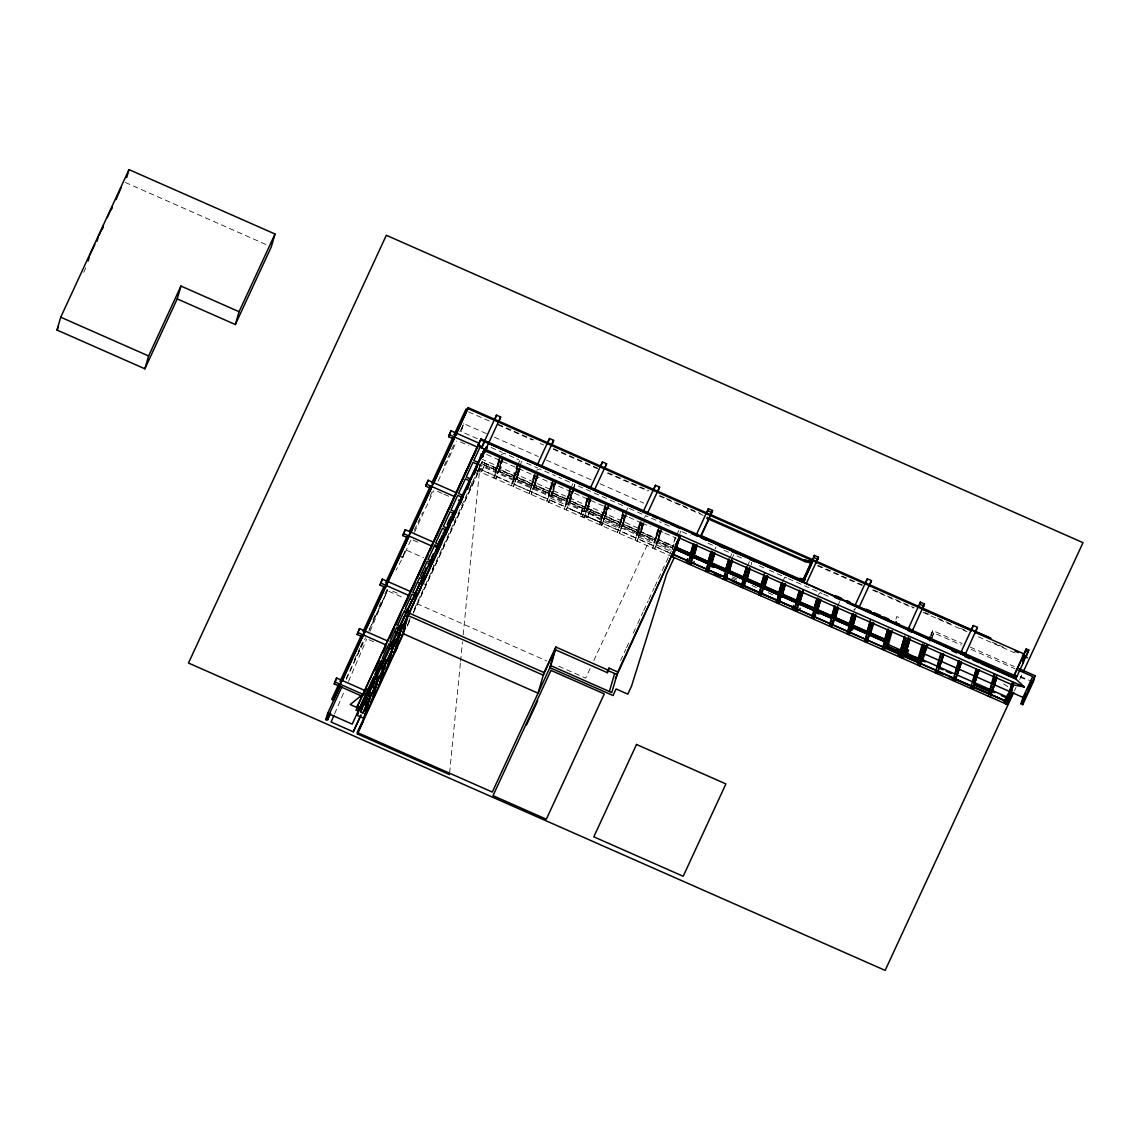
<?xml version="1.0" encoding="UTF-8"?>
<svg xmlns="http://www.w3.org/2000/svg" width="1140" height="1140" viewBox="0 0 1140 1140"><rect width="100%" height="100%" fill="white"/><g stroke="black" fill="none" stroke-linecap="round" stroke-linejoin="round"><path stroke-width="0.75" stroke-dasharray="5 3.75" d="M449.616 772.792L460.389 663.095M460.56 661.328L462.47 641.863M463.168 634.78L479.698 468.968L673.441 554.453M751.231 564.87L751.488 562.376M638.087 534.204L641.293 522.519M403.432 556.22L405.27 549.851L402.719 557.759L396.036 570.171M477.332 438.686L461.101 431.519L461.386 430.564M461.771 429.21L462.954 425.149M486.381 433.628L463.666 423.61L461.101 431.519M433.813 565.041L432.388 569.957L430.065 568.931M470.507 487.55L471.932 482.633M478.601 469.424L479.555 466.146M478.985 469.21L480.695 463.495L496.37 470.407L500.004 457.924L494.803 475.822L479.128 468.896L482.961 468.369M481.921 461.657L413.079 611.696M482.305 461.971L496.555 467.956L495.658 470.008L499.634 456.314M413.136 613.334L479.327 470.222L481.807 471.319L483.973 466.203L483.602 467.457M499.007 459.562L496.299 468.526L482.12 462.27M499.035 459.962L493.805 477.974L500.032 460.19M499.477 460.802L496.413 470.336L481.479 463.752L482.377 461.7M501.116 460.532L495.786 478.857L502.013 461.059M501.472 461.672L498.351 471.29L514.026 478.202L518.928 463.439M503.111 457.838L499.135 471.532L500.032 469.495L514.226 475.751L513.399 477.532L499.22 471.262M503.453 457.739L499.776 470.065L513.955 476.32M517.303 464.094L513.314 477.803L514.14 476.021M517.631 464.009L511.461 485.768L514.311 479.584L518.999 463.453M498.351 471.29L502.455 457.24L496.784 476.691L512.459 483.602L517.218 467.257M517.589 467.044L514.881 476.349L499.22 469.438L501.743 461.372M518.686 468.626L513.442 486.652L519.683 468.853M519.128 469.466L516.049 479L531.725 485.911L535.073 476.078M520.837 466.103L516.791 479.327L520.139 468.896M533.976 475.252L530.984 485.583L531.881 483.545L517.702 477.29L516.876 479.057L531.055 485.312M534.532 474.041L531.611 484.115L517.432 477.859M534.346 475.537L529.117 493.563L535.344 475.765M534.432 476.606L530.114 491.397L514.439 484.486L520.111 465.034L516.021 479.085L531.682 485.996L535.33 473.513M534.803 476.378L532.551 484.144L516.876 477.218L519.398 469.153M536.427 476.121L531.097 494.432L537.339 476.648M536.869 475.936L532.109 492.28L547.77 499.192L552.529 482.847M538.137 472.601L533.705 486.794L537.767 472.829M537.453 476.776L534.461 487.122L535.358 485.07L549.537 491.326L548.639 493.378L552.615 479.684M538.507 473.898L535.087 485.64L549.266 491.896L552.943 479.584M552.401 481.978L546.773 501.358L553 483.559M553.812 479.512L549.38 493.705L533.677 486.866L549.38 493.705L553.442 479.741M554.382 482.861L548.753 502.227L554.995 484.429M554.524 483.716L549.765 500.061L565.426 506.986L570.199 490.642M554.439 485.041L551.361 494.589L555.422 480.624M556.092 481.223L552.116 494.917L553.014 492.865L567.193 499.12L566.295 501.173L570.271 487.478M552.928 493.136L556.42 481.123M569.857 489.63L566.936 499.691L552.743 493.435M570.613 487.378L564.428 509.138L570.67 491.354M570.114 491.967L567.007 501.572L551.332 494.66L567.036 501.5M583.167 514.625L567.421 507.856L573.078 488.405M573.449 488.176L569.031 502.37L584.692 509.295M573.035 490.927L566.423 510.022L572.052 490.642L568.988 502.455L584.663 509.366L588.041 499.448M573.491 489.317L574.902 484.472L590.577 491.383M573.748 489.003L569.772 502.697L570.67 500.659L584.849 506.915L584.036 508.697L569.843 502.426M574.09 488.903L570.399 501.23L584.592 507.485L587.285 498.522M590.748 509.894L587.1 517.774L580.474 514.853L582.625 509.737L477.347 463.282M582.269 510.991L582.625 509.737M586.957 498.622L583.951 508.953L584.777 507.186M587.414 498.607L582.084 516.933L588.326 499.135M587.855 498.422L583.096 514.767L567.421 507.856M585.518 507.514L589.124 495.102M589.708 498.436L584.079 517.817L590.306 500.018M590.734 496.199L585.077 515.651L600.751 522.562L605.055 507.77M605.953 504.678L602.319 517.161L586.644 510.236L589.765 500.631M590.434 500.161L587.428 510.492L588.254 508.711M591.475 497.268L588.069 509.024L602.248 515.28L604.684 506.887M587.1 517.774L589.252 512.658L670.676 548.582M588.881 513.912L589.252 512.658L582.355 510.692M605.098 504.735L601.606 516.748L602.504 514.71L588.326 508.44L587.513 510.221L601.692 516.477M604.984 506.702L599.754 524.728L605.981 506.93M605.426 507.542L602.347 517.076L586.687 510.164M600.823 522.405L601.735 525.597L607.05 507.286M607.05 508.639L602.732 523.445L618.436 530.271L623.167 514.012M607.421 508.426L604.3 518.03L619.975 524.942L623.366 515.024M609.059 504.593L601.735 525.597M609.13 505.063L605.725 516.805L619.904 523.061L623.58 510.749M623.252 510.848L619.262 524.543L620.174 522.49L605.981 516.235L605.084 518.287M622.639 514.496L617.41 532.523L623.637 514.724M623.537 513.784L620.83 523.089L605.169 516.178L607.691 508.112M624.62 515.38L619.391 533.392L625.618 515.594M624.706 516.434L620.388 531.226L636.063 538.151L640.381 523.346M625.076 516.206L621.998 525.754L637.63 532.736L641.022 522.818M625.746 515.736L622.739 526.082L623.651 524.029L637.83 530.285L636.932 532.337L639.925 521.992M626.786 512.857L623.38 524.6L637.559 530.855L639.996 522.462M640.295 522.291L635.066 540.303L641.008 523.032M640.751 523.132L638.486 530.884L622.825 523.972L625.347 515.907M642.376 522.861L637.046 541.187L643.188 523.702M642.732 524.001L639.625 533.62L655.286 540.531L659.39 526.481M644.456 520.638L641.036 532.394L655.215 538.65L657.923 529.687M641.221 532.095L643.259 525.113M657.581 529.786L654.588 540.118L655.4 538.351M657.951 530.072L652.721 548.098L658.863 530.613M658.478 529.587L653.719 545.932L638.044 539.02L642.818 522.676L639.625 533.62M659.761 526.267L655.329 540.446L639.654 533.534M659.946 530.955L654.702 548.981L660.844 531.497M660.017 532.024L655.714 546.815L671.375 553.726M660.388 531.796L657.281 541.4L672.956 548.326M661.058 531.311L658.065 541.657L658.877 539.875M662.112 528.433L658.692 540.189L672.871 546.445L672.315 547.642L658.136 541.386L658.963 539.605L673.142 545.861M675.25 537.581L672.244 547.913L657.31 541.329L660.915 528.917M672.286 549.337L675.578 537.481M895.955 619.248L896.738 616.541L898.391 617.282L897.607 619.975M930.867 636.177L932.05 632.13M931.195 635.992L932.762 630.577L962.089 643.516M932.135 638.257L933.703 632.857L961.39 645.069M514.026 478.202L518.116 464.165M567.007 501.572L571.097 487.535M584.663 509.366L588.753 495.316M586.644 510.236L589.836 499.32M607.948 505.547L604.3 518.03L620.018 524.87L624.065 510.905M625.603 513.342L621.97 525.825L637.673 532.665M637.63 532.736L641.279 520.253M499.762 460.489L497.225 468.554L481.479 461.686M537.054 476.947L534.532 485.013L550.207 491.924L552.729 483.859M554.724 484.742L552.188 492.808L567.863 499.719L570.385 491.654M573.89 487.692L569.843 500.603L603.174 515.308L605.711 507.243M587.499 508.383L590.036 500.318M643.003 523.702L640.481 531.767L656.155 538.678L658.678 530.613M660.673 531.482L658.136 539.548L673.07 546.131M334.59 713.911L344.323 691.225M348.498 681.492L366.596 639.355M370.072 631.247L387.743 589.765L368.761 631.104M83.719 272.275L85.942 267.458M354.497 659.632L359.684 648.404M360.411 646.822L362.648 641.991M373.008 619.619L375.245 614.774M378.922 606.822L381.145 602.02M384.85 594.011L387.087 589.152M414.319 530.299L422.541 512.516M430.022 496.356L432.26 491.497M444.23 465.633L453.948 444.628M459.933 431.69L463.666 423.61M346.275 679.426L365.527 637.802M410.842 540.175L402.719 557.759L401.052 557.033M414.518 532.238L433.756 490.642M438.188 481.08L456.67 441.109M408.719 621.129L410.215 617.894M407.522 625.005L410.5 618.578M413.464 612.151L479.698 468.968M407.18 626.202L410.158 619.775M481.807 471.319L485.455 463.439M517.802 464.849L519.94 460.218M519.783 465.733L521.935 461.101L516.805 458.836M570.769 488.234L572.921 483.588L558.814 477.375M572.764 489.103L574.902 484.472M580.474 514.853L584.122 506.972M625.732 512.473L627.884 507.841M644.542 517.788L645.539 515.636L661.214 522.548M643.43 524.956L641.307 529.53L482.42 459.42M640.395 533.862L641.307 531.824L655.486 538.08L654.659 539.847L640.481 533.591M590.107 668.539L585.675 678.129L558.073 665.959M593.812 660.545L647.036 545.462M676.718 534.974L678.87 530.342L690.256 535.358M620.587 660.573L625.803 649.287M626.558 647.677L629.536 641.221M633.27 633.156L637.004 625.076M637.745 623.466L642.974 612.18M643.715 610.555L648.204 600.88M648.945 599.269L654.175 587.969M654.916 586.359L665.361 563.773M666.116 562.163L671.332 550.862M672.087 549.252L674.324 544.407M679.853 533.378L680.851 531.212M715.165 548.953L716.162 546.801M729.7 558.344L731.837 553.712L724 550.25M731.681 559.227L733.832 554.582M747.356 566.138L749.493 561.507L746.358 560.125M782.667 581.714L784.819 577.082M837.629 605.967L839.781 601.336M854.444 610.413L855.442 608.247L853.703 610.085M930.639 635.18L932.762 630.577M932.221 636.077L933.703 632.857M1014.5 690.755L1015.997 687.534M1019.716 679.483L1021.953 674.652M346.175 678.542L364.187 640.224M369.445 629.038L387.472 590.72L404.216 598.115M478.13 471.062L479.626 469.124M818.392 594.496L820.13 592.672M501.286 454.589L504.279 453.307L515.237 458.137M536.598 470.179L539.591 468.882L555.266 475.808M125.272 182.429L268.043 245.413M498.351 424.337L533.72 439.94M553.327 448.59L597.773 468.198M608.219 472.815L648.874 490.756M659.903 495.615L664.791 497.781M666.416 498.493L674.752 502.17M675.892 502.669L680.779 504.835M682.347 505.519L700.316 513.456M818.221 565.469L862.781 585.134M873.425 589.836L878.413 592.03M879.353 592.444L914.138 607.791M924.782 612.479L929.841 614.716M937.793 618.236L952.627 624.777M960.593 628.283L965.48 630.434M992.399 642.319L997.286 644.471M998.911 645.197L1003.827 647.363M468.64 411.911L489.815 421.244M497.952 424.849L532.166 439.94M540.303 443.531L543.566 444.971M553.342 449.274L597.317 468.683M607.093 473L647.805 490.955M659.219 495.986L703.195 515.394M817.209 565.697L862.823 585.832M872.585 590.135L913.311 608.105M923.087 612.422L967.062 631.817M978.462 636.847L1015.925 653.377M494.503 437.219L538.308 456.541M546.416 460.118L591.86 480.168M599.968 483.745L643.772 503.082M970.226 647.107L1014.215 666.515M971.166 649.387L1015.127 668.781M1020.514 676.476L1030.731 680.993M1020.072 677.06L1027.952 680.537M491.098 447.493L502.284 452.423M526.637 463.168L537.596 468.013M594.125 492.95L608.233 499.178M610.228 500.047L625.889 506.958M629.451 508.526L643.544 514.753M664.763 524.115L669.465 526.196M707.911 543.153L714.182 545.918M736.967 555.964L744.79 559.427M759.326 565.839L767.163 569.288M769.144 570.171L786.799 577.966M788.367 578.65L802.475 584.877M804.455 585.746L822.111 593.541M823.678 594.239L831.516 597.688M460.46 441.95L468.554 445.512M486.609 454.475L604.913 506.673M606.537 507.386L614.645 510.962M622.739 514.539L627.613 516.691M629.223 517.403L640.58 522.405M642.191 523.118L650.299 526.694M658.407 530.271L663.266 532.423M664.891 533.135L676.234 538.137M481.565 463.481L495.743 469.737M534.532 486.851L548.711 493.107M552.188 494.646L566.366 500.902M605.169 518.016L619.348 524.272M622.825 525.811L637.004 532.067M498.394 471.205L514.069 478.13M584.948 510.749L586.929 511.632M477.061 464.236L670.391 549.537M732.379 576.883L737.252 579.034M751.915 585.504L756.803 587.656M768.189 592.686L773.077 594.852M550.62 498.209L566.295 505.12M603.587 521.578L619.262 528.504M638.913 537.168L654.574 544.079M656.569 544.963L672.244 551.874M731.894 578.194L736.597 580.274M475.808 470.036L670.99 556.163M437.589 491.397L442.448 493.534M444.059 494.247L448.918 496.385M413.107 540.118L417.953 542.269M406.866 550.364L423.624 557.759M401.337 556.064L402.99 556.805M423.296 583.552L425.619 584.578M392.744 591.19L397.319 593.213M416.812 603.63L546.701 660.943M368.99 639.725L373.834 641.863M585.148 515.494L600.751 522.562L587.471 516.52M1003.599 683.914L1009.57 687.634M589.252 512.658L601.606 520.709"/><path stroke-width="1.5" d="M988.223 696.127L994.137 674.182M361.893 709.123L362.677 702.468M369.517 692.65L370.301 685.981M1023.919 653.918L1022.708 663.181L1028.793 650.028L1026.242 648.902L1014.144 675.051L1013.56 677.089L1016.096 678.215L1023.535 662.141L1023.919 653.918L975.085 632.372M730.683 561.963L728.588 572.608M422.669 579.761L421.316 582.683L421.871 579.277M1013.175 685.026L1009.926 699.347L1012.776 693.191M784.448 584.777L781.741 594.082L797.416 601.008L796.561 602.861L780.886 595.949L783.935 584.136L778.321 603.516L780.173 599.498M992.783 689.429L996.873 675.393M366.125 700.972L367.009 697.851L360.454 712.03L362.848 713.084L484.614 449.844M365.213 705.332L367.422 697.552M372.866 687.591L374.632 681.378L368.177 695.3L370.258 697.053L364.629 716.433M380.931 669.565L382.256 664.891L375.801 678.827L377.882 680.58L373.578 678.685L373.906 677.986M381.786 667.698L382.67 664.591M393.97 644.371L395.295 639.711L393.884 644.342M177.213 298.894L144.865 368.804L57 330.03L60.733 317.205L129.005 169.603L275.011 234.013L271.291 246.853L235.353 324.544L177.213 298.894L180.947 286.055L239.072 311.704L235.353 324.544M88.122 261.003L89.376 256.714M97.057 241.167L98.311 236.864M102.514 228.855L103.341 225.991L99.023 235.31M111.364 209.703L112.204 206.839L107.16 217.712M116.024 199.642L121.168 187.445M126.668 177.612L129.005 169.603M144.865 368.804L148.599 355.979L180.947 286.055M334.861 681.905L362.876 694.26L362.278 696.298L334.262 683.943L334.861 681.905L336.642 678.043L364.658 690.398M336.642 678.043L334.262 683.943M329.66 713.668L326.667 720.053L325.826 719.682L327.665 713.312L340.262 686.109M338.452 684.827L331.726 699.347L333.379 700.088L339.649 686.323M363.104 634.823L362.52 636.875L357.134 634.495L359.513 628.596L387.529 640.951L387.942 639.768L387.13 642.019M358.929 630.634L359.513 628.596M364.301 633.014L364.9 630.962M387.771 581.528L385.391 587.428L380.005 585.048L382.385 579.149L410.4 591.503M382.385 579.149L380.005 585.048M385.391 587.428L385.976 585.39M408.847 535.942L408.262 537.98L402.876 535.615L405.256 529.701L433.271 542.07M405.256 529.701L402.876 535.615M358.544 711.189L356.221 710.163L357.803 706.629M357.248 706.643L481.123 438.715L356.806 707.441L350.251 704.534L362.876 694.26M358.331 711.645L365.099 697.01L369.403 698.92L363.774 718.286L357.148 715.364L358.331 711.303M333.892 715.535L331.113 722.019L353.3 731.809L360.995 714.823M431.718 486.495L431.134 488.533L425.747 486.167L428.127 480.268L456.143 492.623M361.038 710.975L365.099 697.01M428.127 480.268L425.747 486.167M362.862 713.056L484.5 449.032L482.405 456.328M369.118 692.949L372.723 680.537L377.026 682.433L371.398 701.798L369.075 700.786L370.571 695.343M449.445 774.573L357.347 733.932L403.802 633.042M374.718 683.43L372.395 682.404L373.578 678.343M376.286 678.015L379.891 665.603M372.253 699.946L378.195 678.856M454.589 437.048L454.005 439.099L448.618 436.72L450.998 430.82L479.014 443.175L478.415 445.227M450.998 430.82L448.618 436.72M385.904 662.411L382.299 672.201M379.876 683.473L385.505 664.093L381.202 662.197M389.324 645.397L390.977 646.138L389.153 645.026M393.115 646.594L391.832 649.259M390.977 646.138L397.176 632.629M387.5 666.986L393.528 645.938M397.304 629.081L398.672 629.38M452.338 438.358L455.786 435.238L456.385 433.186M400.739 630.106L402.278 624.805M404.8 616.142L398.601 629.651M401.152 629.451L398.216 637.787M395.124 650.513L400.753 631.132L398.359 630.078L405.128 615.443L407.522 616.512L401.893 635.878L398.245 634.268M404.928 612.593L406.296 612.893M406.225 613.163L412.424 599.668M402.748 634.025L408.932 613.007L544.022 672.6L538.037 693.191L402.947 633.598M414.846 601.079L415.145 600.025L412.737 598.97L405.982 613.591L408.376 614.659M415.701 599.227L416 598.172L413.849 596.69L420.047 583.181M421.358 580.531L423.752 572.266M421.316 582.683L424.365 572.536M421.786 582.583L426.103 567.706M422.313 581.714L426.061 568.789M422.455 584.592L422.769 583.538L420.361 582.483L413.606 597.118L416 598.172M423.325 582.74L423.624 581.685L421.358 580.688M429.595 564.314L431.034 559.355M429.894 564.442L432.288 556.192M429.937 565.226L433.214 553.926M429.994 568.418L430.393 567.065L428.127 566.067M430.949 566.267L431.248 565.212L427.856 563.716M438.487 550.078L438.872 548.725L435.423 546.673M436.962 546.858L438.943 547.428M437.618 551.931L438.017 550.577L435.751 549.58M445.327 535.144L445.64 534.104L443.232 533.036L442.918 533.734M446.096 533.591L446.495 532.252L444.101 531.183L444.415 530.485M452.865 518.971L453.264 517.617L450.856 516.562M452.78 520.396L454.119 515.764L451.725 514.71M460.489 502.484L460.888 501.144L458.48 500.075M460.403 503.909L461.743 499.277M467.158 489.288L468.511 484.657M467.543 489.074L469.367 482.804M474.311 474.44L476.135 468.17M475.651 470.948L476.99 466.317M480.282 457.04L481.223 453.805M484.144 451.454L482.534 457.211L483.887 452.58M486.167 447.065L485.013 451.568L487.122 446.98M485.041 452.267L485.868 449.402M498.893 421.558L500.645 416.998L496.513 415.174L494.846 419.534M551.86 444.928L553.613 440.368L549.48 438.544L547.813 442.904M604.841 468.298L606.594 463.752L602.447 461.914L600.794 466.274M414.134 602.704L408.191 615.572L543.267 675.179L555.095 649.615L607.364 672.686L608.105 670.12L555.836 647.05L549.851 667.641L613.064 695.528L616.099 688.959L627.812 694.132L631.56 686.038L666.729 573.819L674.239 557.588M405.526 628.026L357.219 732.45L492.309 792.058L550.777 665.646L555.536 649.273M657.808 491.668L659.561 487.122L655.429 485.298L653.761 489.659M550.777 665.646L611.795 692.578L617.78 671.987L609.031 668.125L607.364 672.686M609.373 691.51L614.617 673.484M672.814 554.353L674.723 547.813M676.177 543.666L672.372 556.762L675.222 550.591M678.043 539.591L674.98 549.124L690.612 556.106L689.429 560.168M679.697 535.757L675.721 549.452L676.619 547.399L690.797 553.655L689.899 555.707L693.391 543.695M676.533 547.67L680.024 535.658M484.115 450.471L680.224 536.997L615.344 678.599M686.423 561.607L687.577 558.643M690.726 553.926L693.719 543.595M693.661 544.307L688.033 563.687L689.116 561.365M692.094 556.163L692.336 555.337M695.657 545.191L690.028 564.557L691.88 560.538M693.904 553.584L695.714 547.371M692.878 558.372L696.64 545.462M696.868 545.219L693.376 557.246L694.274 555.194L708.382 561.721L693.448 555.137L696.483 545.462M694.203 555.465L697.196 545.12M706.743 513.029L708.396 508.668L712.543 510.492L710.79 515.052M711.047 551.475L707.555 563.502L708.453 561.45M708.952 559.769L711.389 551.375M711.317 552.102L705.689 571.468L707.555 567.449M708.752 562.276L711.916 551.418L706.7 569.316L691.025 562.391L696.241 544.493L692.593 556.99L708.268 563.901L709.123 562.048M713.312 552.971L707.683 572.351L709.536 568.333M724.356 577.096L708.681 570.185L713.897 552.287L710.249 564.784L725.923 571.696L726.779 569.843L711.118 562.918L713.811 553.613M710.534 566.167L714.296 553.256M714.524 553.014L711.032 565.027L711.93 562.989L726.109 569.245L725.297 571.012L711.118 564.756M711.859 563.26L714.866 552.914M728.702 559.27L725.211 571.283L729.044 559.17M728.987 559.897L723.359 579.263L724.427 576.94L708.681 570.185M724.741 575.743L725.539 573.049M727.192 576.128L725.339 580.146L730.968 560.766L727.904 572.565L743.579 579.49L747.227 567.007L742.012 584.891L726.337 577.98L731.552 560.082M729.215 569.159L731.923 559.854M732.179 560.809L728.688 572.822L732.521 560.709M746.358 567.065L742.867 579.077L743.779 577.025L729.586 570.769L728.774 572.551L742.952 578.807M746.216 568.646L743.693 577.296L728.774 570.712L727.947 572.494L743.579 579.49M741.014 587.057L746.643 567.677M748.624 568.561L742.995 587.927L744.862 583.908M749.578 567.649L743.993 585.76L759.668 592.686M749.678 568.589L745.859 581.756L743.864 580.873M749.835 568.589L746.344 580.616L747.256 578.564L761.435 584.82L760.537 586.872L764.513 573.178M747.17 578.835L749.693 570.171M764.356 574.76L758.67 594.852L759.739 592.529M760.067 591.332L760.85 588.625M761.278 587.2L764.427 576.341L761.235 587.271L745.574 580.36L761.278 587.2L762.104 585.418L746.429 578.507L749.465 568.832M763.002 582.312L764.356 577.667M766.279 576.356L760.651 595.721L762.518 591.703M764.541 584.749L766.337 578.536M763.515 589.537L767.505 576.384M764.826 586.63L767.833 576.284M781.684 582.64L778.193 594.667L779.09 592.615L764.911 586.359L764.014 588.397M782.011 582.54L779.005 592.885L764.085 586.302L763.23 588.154L778.905 595.066L763.259 588.069M781.955 583.267L776.326 602.632L778.193 598.614M784.078 585.005L779.318 601.35L795.05 608.105M785.004 584.164L781.171 597.332L779.19 596.462M785.161 584.179L781.669 596.192L782.567 594.154L796.746 600.409L795.919 602.177L781.741 595.921M782.482 594.424L785.489 584.079M792.371 608.347L793.526 605.383M799.34 590.434L795.848 602.447L796.675 600.68M799.667 590.335L793.981 610.427L794.979 608.261M795.378 606.908L799.753 591.917L796.561 602.861L780.914 595.864M816.154 563.046L818.491 557.232L814.345 555.408L802.261 581.557L811.395 564.428L803.173 582.198L1015.512 678.656L1024.333 686.978L1011.508 684.542L679.554 538.08M801.605 591.931L795.977 611.297L797.829 607.292M799.852 600.324L801.648 594.125M798.827 605.126L803.301 590.292M811.438 562.476L812.022 560.438L804.869 561.55L706.914 518.344L707.199 517.375L809.699 562.604L804.869 561.55M803.144 591.874L799.325 603.986M814.345 555.408L813.76 557.46L817.893 559.284M816.995 598.229L813.504 610.242L814.402 608.19L800.223 601.934L799.397 603.716L813.59 609.971M814.402 608.19L798.67 601.635M814.886 606.523L816.839 599.811M811.637 618.222L817.266 598.842M812.649 616.056L817.85 598.158L814.216 610.655L798.542 603.73L802.175 591.247L796.974 609.145L812.649 616.056L813.504 614.203M819.261 599.726L813.632 619.091L815.485 615.073M819.76 600.367L816.197 611.524L831.872 618.436L832.727 616.583L817.052 609.672L820.087 599.996M816.482 612.921L820.244 599.996M820.472 599.754L816.981 611.781L817.879 609.729L832.058 615.985L831.16 618.037L834.651 606.01M817.808 610L820.814 599.654M834.993 605.924L829.307 626.003L830.376 623.694M830.69 622.497L831.473 619.789M831.915 618.365L835.064 607.506L831.872 618.436L816.24 611.453L819.845 599.042L814.63 616.925L830.305 623.851M837.501 606.822L832.285 624.72L847.96 631.631L853.176 613.733L849.528 626.231L833.853 619.319L836.917 607.506L831.288 626.886L834.152 620.702M835.164 615.914L836.974 609.701M838.128 607.549L834.637 619.562L835.535 617.524L849.727 623.779L848.815 625.832L852.307 613.805M835.463 617.795L838.47 607.449M852.164 615.386L849.642 624.05L834.722 617.467L833.896 619.234L849.528 626.231M846.963 633.797L852.592 614.432M854.573 615.301L848.944 634.681L850.81 630.662M855.157 614.617L849.941 632.515L865.616 639.426L866.799 635.379M855.527 614.389L851.552 627.029L867.227 633.94L868.053 632.173L852.378 625.247L855.413 615.572M851.808 628.496L855.556 615.586M855.784 615.344L852.293 627.356L853.205 625.304L867.383 631.574L866.557 633.341L852.378 627.086M853.119 625.575L856.126 615.244M869.706 585.162L871.459 580.616L867.326 578.778L865.659 583.139M870.461 619.918L866.486 633.612L867.298 631.845M870.305 621.5L864.619 641.592L865.688 639.269M867.227 633.94L870.376 623.081L867.184 634.025L851.523 627.114L855.157 614.631M872.228 623.096L866.6 642.461L873.454 623.138M872.285 625.29L870.49 631.489L873.069 623.366M873.781 623.039L869.962 635.151M887.633 629.394L884.141 641.407L885.039 639.355L870.86 633.099L870.034 634.88L884.212 641.136M885.039 639.355L870.034 633.042L869.179 634.894L884.84 641.806L888.488 629.323L883.272 647.221L867.611 640.309L872.812 622.411L869.179 634.894L884.882 641.735M885.524 637.688L887.96 629.294M887.903 630.007L882.274 649.387L884.127 645.368M889.884 630.89L884.255 650.256L890.34 631.717M890.411 630.947L885.723 647.093L901.398 654.004L903.322 648.19M887.12 644.072L890.896 631.076M904.633 636.961L899.916 652.678L887.561 647.221L892.349 630.705M860.914 607.919L896.539 623.637L896.824 622.682M900.101 651.225L900.472 649.971L885.296 643.274M899.916 652.678L904.718 636.149M913.169 629.095L911.744 632.173L907.611 630.349L920.294 602.162L924.44 603.986L922.231 609.501M905.559 637.802L899.93 657.167L900.999 654.859M901.398 654.004L905.616 639.483M907.554 638.671L901.925 658.051L907.853 640.78M908.537 637.118L903.379 654.887L919.054 661.798L919.453 660.943L907.098 652.892L905.303 656.754L1008.415 702.254L1008.216 702.967M904.775 651.866L908.067 640.566M920.294 602.162L919.709 604.2L923.842 606.024M909.934 639.298L905.602 654.161L917.971 659.618L917.572 660.459L905.217 655.016L910.019 638.486M911.744 632.173L924.44 603.986M906.727 654.146L907.098 652.892M917.572 660.459L922.374 643.943M917.586 664.962L923.215 645.596M919.054 661.798L923.742 645.653M921.319 654.488L922.73 649.643M925.21 646.466L919.581 665.846L924.811 654.46M921.989 660.545L926.663 645.126L922.146 658.264L925.794 645.782M940.87 653.377L935.256 672.757L936.325 670.434M942.865 654.26L937.237 673.626L943.849 654.531M952.912 680.552L958.54 661.172M961.177 651.681L960.578 653.719L964.725 655.543L977.408 627.356L973.275 625.532L961.177 651.681L965.309 653.505M956.702 671.132L959.524 661.457M960.521 662.055L954.893 681.421L961.505 662.326M973.275 625.532L971.066 631.047M977.408 627.356L975.071 633.17M976.196 668.966L970.568 688.332L971.636 686.024M973.888 680.537L975.298 675.692M979.16 670.12L972.548 689.216L978.177 669.836L975.127 681.649L979.018 670.106M995.833 677.63L990.204 697.01L996.816 677.915M1008.672 699.718L1004.269 701.841L1006.421 696.711L1006.05 697.979M1009.214 696.127L1012.491 684.827M670.99 556.163L1007.347 704.563L1012.904 685.468L1011.508 684.542L1012.548 682.304M1024.575 653.263L1026.242 648.902M1022.438 656.255L1025.872 657.096M1025.701 657.695L1028.793 650.028M1018.39 670.22L1032.669 676.519L1022.808 697.851L1020.956 704.207L1025.886 693.548M1019.103 668.681L1035.034 675.707L1024.461 698.578L1022.609 704.947L1032.469 683.615L1034.322 677.26M1032.199 681.635L1032.484 680.68L1033.467 681.122L1032.755 682.661M1033.467 681.122L1035.034 675.707M725.923 571.696L729.101 560.766L725.966 571.61L710.291 564.699M763.23 588.154L766.864 575.672L761.663 593.555L777.323 600.466L782.539 582.568L778.905 595.066M940.999 654.26L937.821 665.19L938.676 663.337M943.45 653.576L939.802 666.059L943.706 654.531M955.519 672.899L959.111 660.488M961.106 661.371L957.472 673.854L961.362 662.326M973.133 680.765L976.325 669.85M994.436 676.077L990.831 688.475M1008.458 696.355L1012.092 683.872M890.354 631.09L885.338 647.947L900.928 655.016M918.669 662.639L924.184 644.114M679.34 536.057L675.792 547.343L691.467 554.254L690.612 556.106L674.98 549.124L677.217 541.4L673.37 554.61L689.045 561.521M714.139 553.242L710.249 564.784M764.584 584.692L767.12 576.626M784.776 584.407L780.886 595.949M799.91 600.267L802.432 592.202M835.221 615.842L837.758 607.791M956.332 671.118L959.367 661.442M974.501 677.303L976.524 670.847M993.168 681.863L994.693 677.032M996.673 677.901L992.812 689.358M1012.348 684.812L1008.487 696.269M387.985 640.153L388.612 638.714M803.173 582.198L811.666 563.474M363.774 694.745L366.724 688.275M374.875 670.519L379.321 660.83M383.026 652.764L385.99 646.309M389.695 638.229L394.141 628.539M395.623 625.318L400.81 614.018M404.515 605.939L415.63 581.728M417.112 578.493L428.227 554.282M429.709 551.048L477.874 446.111L448.747 509.38M991.287 694.688L1008.373 702.368L1007.347 704.563M89.789 255.274L94.82 244.402M57 330.03L58.482 326.824M239.072 311.704L275.011 234.013M357.134 634.495L358.331 631.916M339.934 681.592L361.594 634.795M363.076 631.56L383.981 586.373M386.218 581.528L407.123 536.341M409.36 531.497L430.264 486.31M431.761 483.089L452.666 437.888M454.162 434.668L466.075 408.918M467.785 408.548L334.177 697.338L467.785 408.548L970.952 630.548M333.379 700.088L340.105 685.553M342.342 680.708L408.776 537.068M411.027 532.238L431.176 488.661M434.169 482.206L454.319 438.629M455.815 435.395L468.055 407.578L990.945 638.286L922.118 609.002M325.826 719.682L328.776 713.284M341.915 686.822L329.332 714.053L327.622 719.924L330.614 713.469M356.221 710.163L357.689 707.014M359.57 708.125L352.174 724.128L327.665 713.312M366.282 694.459L371.726 682.703M375.73 674.039L378.594 667.841M357.148 715.364L358.017 713.512M364.772 698.877L365.641 697.024M372.395 682.404L373.264 680.552M380.888 664.064L380.019 665.917L382.342 666.943M481.465 447.692L496.513 415.174M481.579 448.22L485.113 440.567M383.111 663.038L389.88 648.404M436.791 546.972L436.478 547.67L438.872 548.725M438.159 544.036L440.197 539.619M447.136 524.614L449.174 520.196M438.074 544.307L442.163 535.472M448.419 521.935L450.457 517.532M430.279 565.027L431.632 562.106M353.3 731.809L360.739 715.735M398.102 635.721L400.14 631.303M417.867 594.653L420.845 588.212M423.824 581.785L430.521 567.293M432.003 564.072L441.679 543.153M445.398 535.116L449.873 525.455M452.096 520.624L456.57 510.976M460.289 502.925L463.268 496.499M466.987 488.447L469.965 482.006M473.684 473.969L476.663 467.528M480.382 459.477L483.36 453.05M366.368 706.629L368.405 702.24M375.345 687.221L376.699 684.299M389.239 657.196L391.946 651.339L394.269 652.365L399.898 632.985L397.504 631.93L390.735 646.551L393.129 647.62L391.049 645.867M485.455 450.058L500.645 416.998M486.082 450.015L486.894 448.248L485.611 447.678M357.347 733.932L363.304 721.078M395.281 651.923L397.518 647.107M537.382 464.693L549.48 438.544M541.529 466.517L553.613 440.368M590.363 488.062L602.447 461.914M594.496 489.901L606.594 463.752M544.022 672.6L555.836 647.05M526.495 724.983L537.653 700.858M643.331 511.447L655.429 485.298M647.477 513.271L659.561 487.122M608.105 670.12L609.031 668.125M617.78 671.987L680.224 536.997M696.312 534.817L708.396 508.668M698.706 536.099L698.977 535.144L481.037 438.986M700.445 536.641L712.543 510.492M700.544 537.168L709.622 517.56M693.448 555.137L692.635 556.904L708.296 563.83M693.419 563.26L694.203 561.564M742.867 583.039L742.083 584.735L726.337 577.98M802.361 582.098L812.15 560.937M818.491 557.232L806.393 583.381L488.732 443.232M799.397 601.877L798.584 603.659L814.245 610.57L815.072 608.789M799.368 610.014L800.152 608.304M867.326 578.778L855.228 604.927L859.361 606.765L871.459 580.616M848.032 631.489L848.815 629.779M887.561 647.221L887.946 646.366L900.315 651.824M907.611 630.349L909.008 627.328M900.472 649.971L898.32 655.101L901.968 647.221M905.217 655.016L905.602 654.161M905.545 656.726L908.594 650.142L904.619 648.389M928.53 639.74L929.941 636.69M923.842 654.175L927.76 645.725M929.984 640.894L931.594 637.431M953.981 678.229L954.764 676.533M993.852 676.761L994.892 674.51M989.292 693.804L990.076 692.108L974.415 685.197M1013.56 677.089L1024.048 654.417M1004.269 701.841L1007.917 693.961L1011.707 695.628M1008.743 697.737L1005.879 703.922L1011.508 684.542L1013.716 683.587M1013.759 692.365L885.153 970.397L188.47 663.024L386.332 235.282L1083 542.668L1023.435 671.432M1028.009 688.988L1030.817 682.889M484.5 449.032L360.012 708.61L357.846 707.655M921.975 656.882L926.093 649.515M894.886 622.91L896.254 621.656M896.539 623.637L899.218 623.894M908.352 654.403L919.082 658.307M714.296 573.591L720.836 576.384M732.265 581.272L792.742 607.093M939.26 672.671L942.538 674.068M949.064 676.861L1004.639 700.573M707.812 510.706L711.944 512.53M1025.658 650.94L1028.195 652.066M1015.013 651.111L1018.277 652.55M1023.15 654.702L1026.413 656.141M805.809 559.997L812.506 562.946M1022.58 655.643L1027.468 657.794M804.185 559.954L810.697 562.832M804.555 580.517L799.739 578.379L804.883 579.405L804.427 580.93L799.681 578.564L804.498 580.688M700.972 535.501L803.5 580.73M701.057 536.313L802.959 581.272M835.321 595.55L841.79 598.4M846.635 600.538L849.87 601.963M866.044 609.102L870.903 611.24M874.138 612.679L880.607 615.529M883.842 616.954L888.687 619.091M908.21 628.311L912.342 630.135M480.767 439.955L1016.609 676.376L1014.144 675.051L1016.467 676.961L1015.84 679.013L981.041 663.665M702.397 537.98L802.688 582.226M835.036 596.505L841.505 599.355M844.74 600.794L854.444 605.069M951.986 650.84L956.688 652.921M964.953 656.555L969.656 658.635M972.79 660.017L979.046 662.782M478.259 444.899L480.581 445.925L473.812 460.546L478.116 462.441L477.261 464.293L472.957 462.398L466.189 477.033L470.492 478.928L469.637 480.781L465.334 478.886L458.565 493.506L462.868 495.416L462.014 497.268L457.71 495.359L450.941 509.993L455.245 511.889L454.39 513.741L450.086 511.846L443.318 526.466L447.621 528.376L446.766 530.228L442.463 528.333L435.694 542.953L439.997 544.849L439.142 546.701L434.839 544.806L428.07 559.441L432.374 561.336L431.519 563.189L427.215 561.293L420.446 575.914L424.75 577.809L423.895 579.676L419.591 577.766L412.822 592.401L417.126 594.296L416.271 596.149L411.968 594.254L405.199 608.874L409.502 610.784L408.647 612.636L404.344 610.726L397.575 625.361L401.878 627.257L401.024 629.109L396.72 627.214L389.951 641.849L394.255 643.744L393.4 645.596L389.096 643.701L382.328 658.322L386.631 660.217L385.776 662.084L381.472 660.174L374.704 674.809L379.007 676.704L378.152 678.557L373.849 676.661L367.08 691.282L371.384 693.191L370.529 695.044L366.225 693.134L359.67 707.313L357.347 706.287M454.133 434.497L455.786 435.238M479.199 446.695L1024.333 686.978M484.799 449.459L485.54 449.787M449.217 434.682L477.232 447.037M924.041 653.761L1023.008 697.423M1022.808 697.851L1024.461 698.578M695.101 556.548L697.851 557.759M675.792 549.181L689.971 555.437M693.448 556.976L707.641 563.231M746.429 580.346L760.608 586.601M764.085 588.126L778.264 594.396M817.067 611.51L831.245 617.766M834.722 619.291L848.901 625.561M708.225 565.141L713.426 567.435M814.131 611.866L819.033 614.047M849.599 627.527L852.934 628.995M920.621 658.863L1010.211 698.393L1009 700.986L1007.746 699.903M849.414 628.525L852.649 629.95M897.194 649.601L900.201 650.926M904.163 652.678L906.813 653.847M908.323 654.517L918.84 659.148M920.336 659.818L925.224 661.97M938.177 667.684L943.037 669.836M946.271 671.26L951.116 673.398M973.774 683.401L994.821 692.678M1001.29 695.528L1008.672 698.792M886.122 646.238L901.797 653.149M903.778 654.032L919.453 660.943M672.144 553.869L898.69 653.833L903.692 657.182M902.923 655.885L918.598 662.796M920.607 663.594L936.282 670.519M938.234 671.474L953.909 678.385M955.89 679.255L971.565 686.18M973.546 687.049L989.221 693.961M689.073 562.775L691.724 563.944M795.022 609.515L797.672 610.684M60.733 317.205L148.599 355.979M426.346 484.13L454.361 496.484M403.474 533.563L431.49 545.932M422.199 580.531L423.111 580.944M418.679 582.882L419.962 583.452M607.392 670.306L617.039 674.552M385.52 582.839L387.173 583.566M380.603 583.01L408.619 595.379M411.055 599.369L412.338 599.925M395.438 632.159L397.091 632.899M357.732 632.458L385.748 644.812M387.971 647.577L392.274 649.472L386.645 668.838L382.997 667.242M380.347 664.05L384.65 665.945L379.022 685.325L375.374 683.715M365.954 695.158L370.258 697.053M488.675 443.432L618.507 501.158M621.756 502.598L649.344 514.867M652.593 516.306L657.466 518.472M660.716 519.911L667.199 522.804M670.448 524.243L680.181 528.575M691.553 533.62L698.036 536.513M701.285 537.952L706.159 540.118M719.141 545.889L724.014 548.055M732.122 551.66L736.996 553.826M749.977 559.597L754.851 561.764M834.38 597.118L840.864 599.996M847.362 602.889L1016.153 677.93M693.804 545.177L690.641 556.035L693.79 545.191M550.976 670.377L493.022 795.677L546.331 819.204L604.286 693.889L550.976 670.377M636.505 744.477L593.798 836.831L683.188 876.275L725.909 783.921L636.505 744.477"/></g></svg>
